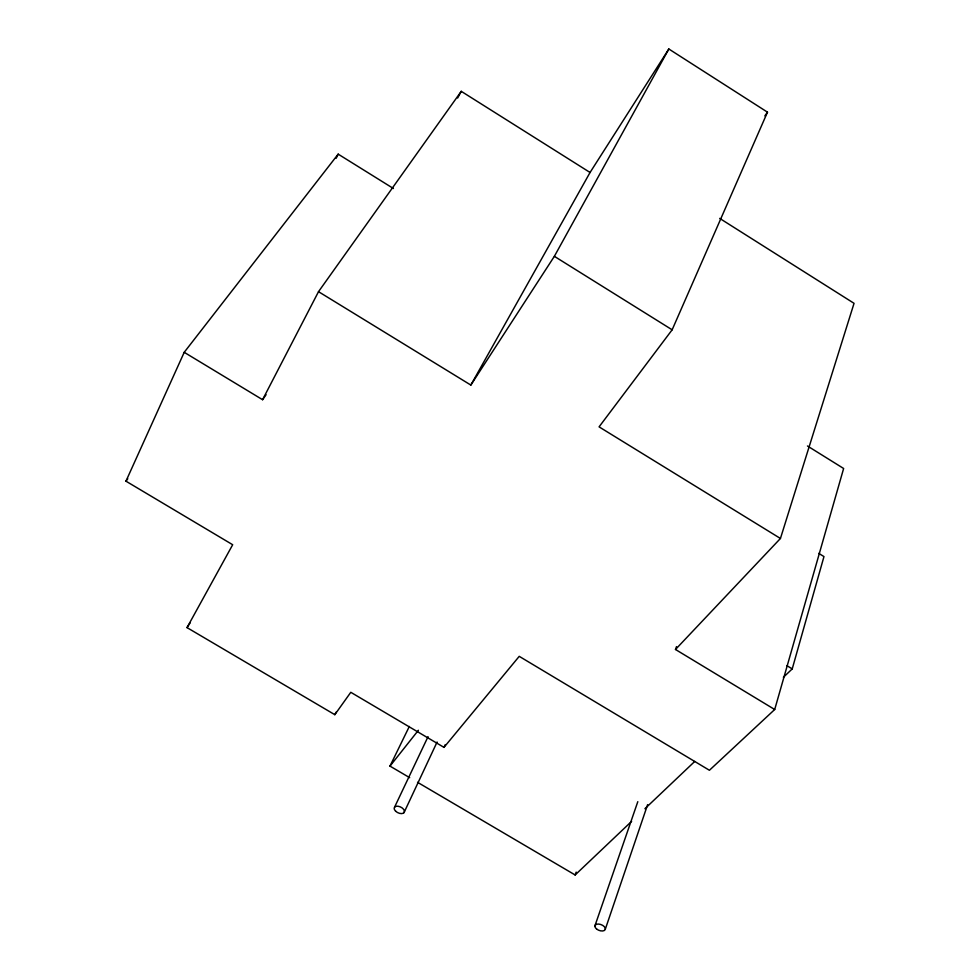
<?xml version="1.0" encoding="UTF-8"?>
<svg xmlns="http://www.w3.org/2000/svg" width="980" height="980" viewBox="0 0 980 980"><rect width="100%" height="100%" fill="white"/><g stroke="black" fill="none" stroke-linecap="round" stroke-linejoin="round"><path stroke-width="1.47" d="M783.375 677.303L792.232 668.899L823.972 556.579L818.753 553.369M393.421 188.503L338.186 154.142L184.216 352.31L125.954 481.18L232.677 544.733L187.033 627.617L334.817 714.677L350.791 692.297L443.989 747.373L519.229 656.343L709.422 770.268L774.702 709.508L843.633 468.489L807.459 445.986M774.702 709.508L675.49 649.483L780.435 538.473L854.045 303.322L719.688 218.381M605.322 929.175L647.621 804.641M594.909 925.88L637.808 801.677M675.49 649.483L676.506 646.616M417.554 782.31L575.138 874.969L576.179 872.102M780.435 538.473L599.074 426.863L672.145 329.807L767.487 112.173L668.838 49L590.058 172.48L470.841 385.067L318.512 291.673L461.249 91.324L590.058 172.48M443.989 747.373L445.263 744.604M404.005 812.665L437.092 742.019M394.585 807.14L428.04 736.666M336.177 158.27L338.186 154.142M409.677 777.679L389.979 766.103L409.322 726.45M184.216 352.31L262.579 399.705L318.512 291.673M334.817 714.677L336.25 711.995M457.648 98.012L461.249 91.324M470.841 385.067L554.362 256.331L668.838 49M187.033 627.617L190.353 622.508M262.579 399.705L266.07 394.707M764.841 115.885L767.487 112.173M125.954 481.18L127.792 478.73M389.979 766.103L418.399 730.259M575.138 874.969L631.622 821.35M644.914 808.733L694.759 761.423M787.014 665.714L792.232 668.899M554.362 256.331L672.145 329.807M596.6 929.016A5.488 3.075 21.1 0 0 605.236 929.493A5.488 3.075 21.1 0 0 598.523 924.054A5.488 3.075 21.1 0 0 596.6 929.016M395.614 811.17A5.5 3.173 25.5 0 0 404.262 812.273A5.5 3.173 25.5 0 0 398.027 806.234A5.5 3.173 25.5 0 0 395.614 811.17"/></g></svg>
